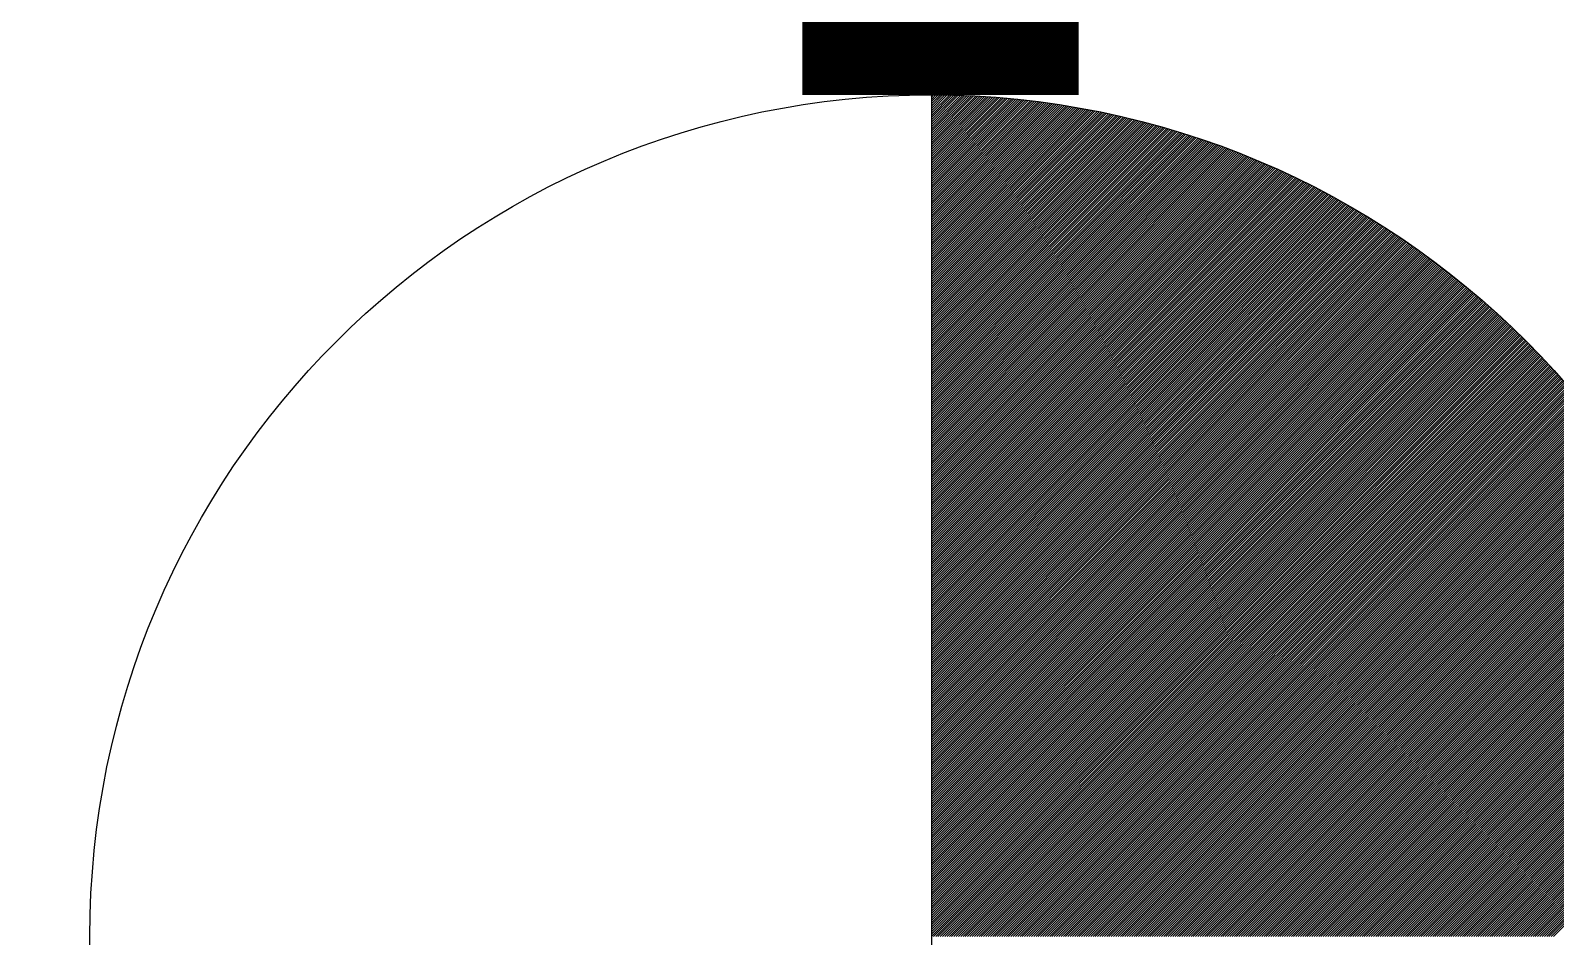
# Model space of a CAD drawing. Extents: x -22909.9 to -22897.8, y -4.7 to 4.1.
# Drawn here: x -22904.0311 to -22903.9483, y 0.544 to 0.5932 of the extents above; entities that cross this region are included whole.
import ezdxf

# ---------------------------------------------------------------- set-up
doc = ezdxf.new("R2010")
doc.units = 0
doc.header["$MEASUREMENT"] = 0
doc.linetypes.add('DASHDOT', pattern=[1, 0.5, -0.25, 0, -0.25])
doc.layers.add('COW', color=2, linetype='CONTINUOUS')
doc.layers.add('DIB-018', color=6, linetype='CONTINUOUS')

msp = doc.modelspace()

# ---------------------------------------------------------------- linework, layer by layer
at = {"layer": 'COW', "color": 2}
for p, q in [((-22903.982174, 0.589672), (-22903.982174, 0.498327)), ((-22903.982174, 0.58955), (-22903.982053, 0.589671)), ((-22903.982174, 0.589427), (-22903.981929, 0.589671)), ((-22903.982174, 0.589303), (-22903.981806, 0.58967)), ((-22903.982174, 0.589179), (-22903.981684, 0.589669)), ((-22903.982174, 0.589055), (-22903.981562, 0.589667)), ((-22903.982174, 0.588932), (-22903.98144, 0.589666)), ((-22903.982174, 0.588808), (-22903.981318, 0.589664)), ((-22903.982174, 0.588684), (-22903.981197, 0.589661)), ((-22903.982174, 0.58856), (-22903.981076, 0.589658)), ((-22903.982174, 0.588437), (-22903.980955, 0.589655)), ((-22903.982174, 0.588313), (-22903.980835, 0.589652)), ((-22903.982174, 0.588189), (-22903.980715, 0.589648)), ((-22903.982174, 0.588065), (-22903.980595, 0.589644)), ((-22903.982174, 0.587942), (-22903.980475, 0.58964)), ((-22903.982174, 0.587818), (-22903.980356, 0.589635)), ((-22903.982174, 0.587694), (-22903.980237, 0.589631)), ((-22903.982174, 0.58757), (-22903.980119, 0.589625)), ((-22903.982174, 0.587447), (-22903.980001, 0.58962)), ((-22903.982174, 0.587323), (-22903.979883, 0.589614)), ((-22903.982174, 0.587199), (-22903.979765, 0.589608)), ((-22903.982174, 0.587075), (-22903.979648, 0.589602)), ((-22903.982174, 0.586952), (-22903.97953, 0.589595)), ((-22903.982174, 0.586828), (-22903.979414, 0.589588)), ((-22903.982174, 0.586704), (-22903.979297, 0.589581)), ((-22903.982174, 0.58658), (-22903.979181, 0.589573)), ((-22903.982174, 0.586457), (-22903.979065, 0.589566)), ((-22903.982174, 0.586333), (-22903.978949, 0.589558)), ((-22903.982174, 0.586209), (-22903.978834, 0.589549)), ((-22903.982174, 0.586086), (-22903.978719, 0.589541)), ((-22903.982174, 0.585962), (-22903.978604, 0.589532)), ((-22903.982174, 0.585838), (-22903.978489, 0.589523)), ((-22903.982174, 0.585714), (-22903.978375, 0.589513)), ((-22903.982174, 0.585591), (-22903.978261, 0.589504)), ((-22903.982174, 0.585467), (-22903.978147, 0.589494)), ((-22903.982174, 0.585343), (-22903.978033, 0.589484)), ((-22903.982174, 0.585219), (-22903.97792, 0.589473)), ((-22903.982174, 0.585096), (-22903.977807, 0.589462)), ((-22903.982174, 0.584972), (-22903.977694, 0.589451)), ((-22903.982174, 0.584848), (-22903.977582, 0.58944)), ((-22903.982174, 0.584724), (-22903.977469, 0.589429)), ((-22903.982174, 0.584601), (-22903.977357, 0.589417)), ((-22903.982174, 0.584477), (-22903.977246, 0.589405)), ((-22903.982174, 0.584353), (-22903.977134, 0.589393)), ((-22903.982174, 0.584229), (-22903.977023, 0.58938)), ((-22903.982174, 0.584106), (-22903.976912, 0.589367)), ((-22903.982174, 0.583982), (-22903.976801, 0.589354)), ((-22903.982174, 0.583858), (-22903.976691, 0.589341)), ((-22903.982174, 0.583734), (-22903.97658, 0.589328)), ((-22903.982174, 0.583611), (-22903.97647, 0.589314)), ((-22903.982174, 0.583487), (-22903.976361, 0.5893)), ((-22903.982174, 0.583363), (-22903.976251, 0.589286)), ((-22903.982174, 0.583239), (-22903.976142, 0.589272)), ((-22903.982174, 0.583116), (-22903.976033, 0.589257)), ((-22903.982174, 0.582992), (-22903.975924, 0.589242)), ((-22903.982174, 0.582868), (-22903.975815, 0.589227)), ((-22903.982174, 0.582744), (-22903.975707, 0.589211)), ((-22903.982174, 0.582621), (-22903.975599, 0.589196)), ((-22903.982174, 0.582497), (-22903.975491, 0.58918)), ((-22903.982174, 0.582373), (-22903.975383, 0.589164)), ((-22903.982174, 0.582249), (-22903.975276, 0.589148)), ((-22903.982174, 0.582126), (-22903.975168, 0.589131)), ((-22903.982174, 0.582002), (-22903.975061, 0.589114)), ((-22903.982174, 0.581878), (-22903.974955, 0.589097)), ((-22903.982174, 0.581754), (-22903.974848, 0.58908)), ((-22903.982174, 0.581631), (-22903.974742, 0.589063)), ((-22903.982174, 0.581507), (-22903.974636, 0.589045)), ((-22903.982174, 0.581383), (-22903.97453, 0.589027)), ((-22903.982174, 0.58126), (-22903.974424, 0.589009)), ((-22903.982174, 0.581136), (-22903.974319, 0.588991)), ((-22903.982174, 0.581012), (-22903.974213, 0.588973)), ((-22903.982174, 0.580888), (-22903.974108, 0.588954)), ((-22903.982174, 0.580765), (-22903.974003, 0.588935)), ((-22903.982174, 0.580641), (-22903.973899, 0.588916)), ((-22903.982174, 0.580517), (-22903.973794, 0.588896)), ((-22903.982174, 0.580393), (-22903.97369, 0.588877)), ((-22903.982174, 0.58027), (-22903.973586, 0.588857)), ((-22903.982174, 0.580146), (-22903.973483, 0.588837)), ((-22903.982174, 0.580022), (-22903.973379, 0.588817)), ((-22903.982174, 0.579898), (-22903.973276, 0.588796)), ((-22903.982174, 0.579775), (-22903.973173, 0.588776)), ((-22903.982174, 0.579651), (-22903.97307, 0.588755)), ((-22903.982174, 0.579527), (-22903.972967, 0.588734)), ((-22903.982174, 0.579403), (-22903.972864, 0.588713)), ((-22903.982174, 0.57928), (-22903.972762, 0.588691)), ((-22903.982174, 0.579156), (-22903.97266, 0.58867)), ((-22903.982174, 0.579032), (-22903.972558, 0.588648)), ((-22903.982174, 0.578908), (-22903.972456, 0.588626)), ((-22903.982174, 0.578785), (-22903.972355, 0.588604)), ((-22903.982174, 0.578661), (-22903.972253, 0.588581)), ((-22903.982174, 0.578537), (-22903.972152, 0.588559)), ((-22903.982174, 0.578413), (-22903.972051, 0.588536)), ((-22903.982174, 0.57829), (-22903.971951, 0.588513)), ((-22903.982174, 0.578166), (-22903.97185, 0.58849)), ((-22903.982174, 0.578042), (-22903.97175, 0.588466)), ((-22903.982174, 0.577918), (-22903.97165, 0.588443)), ((-22903.982174, 0.577795), (-22903.97155, 0.588419)), ((-22903.982174, 0.577671), (-22903.97145, 0.588395)), ((-22903.982174, 0.577547), (-22903.97135, 0.588371)), ((-22903.982174, 0.577423), (-22903.971251, 0.588346)), ((-22903.982174, 0.5773), (-22903.971152, 0.588322)), ((-22903.982174, 0.577176), (-22903.971053, 0.588297)), ((-22903.982174, 0.577052), (-22903.970954, 0.588272)), ((-22903.982174, 0.576928), (-22903.970855, 0.588247)), ((-22903.982174, 0.576805), (-22903.970757, 0.588222)), ((-22903.982174, 0.576681), (-22903.970659, 0.588196)), ((-22903.982174, 0.576557), (-22903.970561, 0.58817)), ((-22903.982174, 0.576434), (-22903.970463, 0.588145)), ((-22903.982174, 0.57631), (-22903.970365, 0.588119)), ((-22903.982174, 0.576186), (-22903.970267, 0.588092)), ((-22903.982174, 0.576062), (-22903.97017, 0.588066)), ((-22903.982174, 0.575939), (-22903.970073, 0.588039)), ((-22903.982174, 0.575815), (-22903.969976, 0.588013)), ((-22903.982174, 0.575691), (-22903.969879, 0.587986)), ((-22903.982174, 0.575567), (-22903.969783, 0.587959)), ((-22903.982174, 0.575444), (-22903.969686, 0.587931)), ((-22903.982174, 0.57532), (-22903.96959, 0.587904)), ((-22903.982174, 0.575196), (-22903.969494, 0.587876)), ((-22903.982174, 0.575072), (-22903.969398, 0.587848)), ((-22903.982174, 0.574949), (-22903.969302, 0.58782)), ((-22903.982174, 0.574825), (-22903.969207, 0.587792)), ((-22903.982174, 0.574701), (-22903.969111, 0.587764)), ((-22903.982174, 0.574577), (-22903.969016, 0.587735)), ((-22903.982174, 0.574454), (-22903.968921, 0.587706)), ((-22903.982174, 0.57433), (-22903.968826, 0.587678)), ((-22903.982174, 0.574206), (-22903.968731, 0.587649)), ((-22903.982174, 0.574082), (-22903.968637, 0.587619)), ((-22903.982174, 0.573959), (-22903.968542, 0.58759)), ((-22903.982174, 0.573835), (-22903.968448, 0.58756)), ((-22903.982174, 0.573711), (-22903.968354, 0.587531)), ((-22903.982174, 0.573587), (-22903.96826, 0.587501)), ((-22903.982174, 0.573464), (-22903.968167, 0.587471)), ((-22903.982174, 0.57334), (-22903.968073, 0.58744)), ((-22903.982174, 0.573216), (-22903.96798, 0.58741)), ((-22903.982174, 0.573092), (-22903.967887, 0.587379)), ((-22903.982174, 0.572969), (-22903.967794, 0.587349)), ((-22903.982174, 0.572845), (-22903.967701, 0.587318)), ((-22903.982174, 0.572721), (-22903.967608, 0.587287)), ((-22903.982174, 0.572597), (-22903.967516, 0.587256)), ((-22903.982174, 0.572474), (-22903.967423, 0.587224)), ((-22903.982174, 0.57235), (-22903.967331, 0.587193)), ((-22903.982174, 0.572226), (-22903.967239, 0.587161)), ((-22903.982174, 0.572102), (-22903.967147, 0.587129)), ((-22903.982174, 0.571979), (-22903.967056, 0.587097)), ((-22903.982174, 0.571855), (-22903.966964, 0.587065)), ((-22903.982174, 0.571731), (-22903.966873, 0.587032)), ((-22903.982174, 0.571608), (-22903.966782, 0.587)), ((-22903.982174, 0.571484), (-22903.96669, 0.586967)), ((-22903.982174, 0.57136), (-22903.9666, 0.586934)), ((-22903.982174, 0.571236), (-22903.966509, 0.586901)), ((-22903.982174, 0.571113), (-22903.966418, 0.586868)), ((-22903.982174, 0.570989), (-22903.966328, 0.586835)), ((-22903.982174, 0.570865), (-22903.966238, 0.586801)), ((-22903.982174, 0.570741), (-22903.966148, 0.586767)), ((-22903.982174, 0.570618), (-22903.966058, 0.586734)), ((-22903.982174, 0.570494), (-22903.965968, 0.5867)), ((-22903.982174, 0.57037), (-22903.965878, 0.586666)), ((-22903.982174, 0.570246), (-22903.965789, 0.586631)), ((-22903.982174, 0.570123), (-22903.965699, 0.586597)), ((-22903.982174, 0.569999), (-22903.96561, 0.586562)), ((-22903.982174, 0.569875), (-22903.965521, 0.586528)), ((-22903.982174, 0.569751), (-22903.965432, 0.586493)), ((-22903.982174, 0.569628), (-22903.965344, 0.586458)), ((-22903.982174, 0.569504), (-22903.965255, 0.586422)), ((-22903.982174, 0.56938), (-22903.965167, 0.586387)), ((-22903.982174, 0.569256), (-22903.965079, 0.586352)), ((-22903.982174, 0.569133), (-22903.964991, 0.586316)), ((-22903.982174, 0.569009), (-22903.964903, 0.58628)), ((-22903.982174, 0.568885), (-22903.964815, 0.586244)), ((-22903.982174, 0.568761), (-22903.964727, 0.586208)), ((-22903.982174, 0.568638), (-22903.96464, 0.586172)), ((-22903.982174, 0.568514), (-22903.964552, 0.586135)), ((-22903.982174, 0.56839), (-22903.964465, 0.586099)), ((-22903.982174, 0.568266), (-22903.964378, 0.586062)), ((-22903.982174, 0.568143), (-22903.964291, 0.586025)), ((-22903.982174, 0.568019), (-22903.964205, 0.585988)), ((-22903.982174, 0.567895), (-22903.964118, 0.585951)), ((-22903.982174, 0.567771), (-22903.964032, 0.585914)), ((-22903.982174, 0.567648), (-22903.963945, 0.585876)), ((-22903.982174, 0.567524), (-22903.963859, 0.585839)), ((-22903.982174, 0.5674), (-22903.963773, 0.585801)), ((-22903.982174, 0.567276), (-22903.963687, 0.585763)), ((-22903.982174, 0.567153), (-22903.963602, 0.585725)), ((-22903.982174, 0.567029), (-22903.963516, 0.585687)), ((-22903.982174, 0.566905), (-22903.963431, 0.585648)), ((-22903.982174, 0.566782), (-22903.963345, 0.58561)), ((-22903.982174, 0.566658), (-22903.96326, 0.585571)), ((-22903.982174, 0.566534), (-22903.963175, 0.585533)), ((-22903.982174, 0.56641), (-22903.96309, 0.585494)), ((-22903.982174, 0.566287), (-22903.963006, 0.585455)), ((-22903.982174, 0.566163), (-22903.962921, 0.585415)), ((-22903.982174, 0.566039), (-22903.962837, 0.585376)), ((-22903.982174, 0.565915), (-22903.962752, 0.585337)), ((-22903.982174, 0.565792), (-22903.962668, 0.585297)), ((-22903.982174, 0.565668), (-22903.962584, 0.585257)), ((-22903.982174, 0.565544), (-22903.962501, 0.585217)), ((-22903.982174, 0.56542), (-22903.962417, 0.585177)), ((-22903.982174, 0.565297), (-22903.962333, 0.585137)), ((-22903.982174, 0.565173), (-22903.96225, 0.585097)), ((-22903.982174, 0.565049), (-22903.962167, 0.585056)), ((-22903.982174, 0.564925), (-22903.962083, 0.585016)), ((-22903.982174, 0.564802), (-22903.962, 0.584975)), ((-22903.982174, 0.564678), (-22903.961918, 0.584934)), ((-22903.982174, 0.564554), (-22903.961835, 0.584893)), ((-22903.982174, 0.56443), (-22903.961752, 0.584852)), ((-22903.982174, 0.564307), (-22903.96167, 0.58481)), ((-22903.982174, 0.564183), (-22903.961588, 0.584769)), ((-22903.982174, 0.564059), (-22903.961505, 0.584727)), ((-22903.982174, 0.563935), (-22903.961423, 0.584686)), ((-22903.982174, 0.563812), (-22903.961342, 0.584644)), ((-22903.982174, 0.563688), (-22903.96126, 0.584602)), ((-22903.982174, 0.563564), (-22903.961178, 0.58456)), ((-22903.982174, 0.56344), (-22903.961097, 0.584517)), ((-22903.982174, 0.563317), (-22903.961015, 0.584475)), ((-22903.982174, 0.563193), (-22903.960934, 0.584432)), ((-22903.982174, 0.563069), (-22903.960853, 0.58439)), ((-22903.982174, 0.562945), (-22903.960772, 0.584347)), ((-22903.982174, 0.562822), (-22903.960691, 0.584304)), ((-22903.982174, 0.562698), (-22903.960611, 0.584261)), ((-22903.982174, 0.562574), (-22903.96053, 0.584218)), ((-22903.982174, 0.56245), (-22903.96045, 0.584174)), ((-22903.982174, 0.562327), (-22903.96037, 0.584131)), ((-22903.982174, 0.562203), (-22903.96029, 0.584087)), ((-22903.982174, 0.562079), (-22903.96021, 0.584043)), ((-22903.982174, 0.561955), (-22903.96013, 0.584)), ((-22903.982174, 0.561832), (-22903.96005, 0.583955)), ((-22903.982174, 0.561708), (-22903.95997, 0.583911)), ((-22903.982174, 0.561584), (-22903.959891, 0.583867)), ((-22903.982174, 0.561461), (-22903.959812, 0.583823)), ((-22903.982174, 0.561337), (-22903.959733, 0.583778)), ((-22903.982174, 0.561213), (-22903.959653, 0.583733)), ((-22903.982174, 0.561089), (-22903.959575, 0.583688)), ((-22903.982174, 0.560966), (-22903.959496, 0.583644)), ((-22903.982174, 0.560842), (-22903.959417, 0.583598)), ((-22903.982174, 0.560718), (-22903.959339, 0.583553)), ((-22903.982174, 0.560594), (-22903.95926, 0.583508)), ((-22903.982174, 0.560471), (-22903.959182, 0.583462)), ((-22903.982174, 0.560347), (-22903.959104, 0.583417)), ((-22903.982174, 0.560223), (-22903.959026, 0.583371)), ((-22903.982174, 0.560099), (-22903.958948, 0.583325)), ((-22903.982174, 0.559976), (-22903.95887, 0.583279)), ((-22903.982174, 0.559852), (-22903.958793, 0.583233)), ((-22903.982174, 0.559728), (-22903.958715, 0.583187)), ((-22903.982174, 0.559604), (-22903.958638, 0.58314)), ((-22903.982174, 0.559481), (-22903.958561, 0.583094)), ((-22903.982174, 0.559357), (-22903.958484, 0.583047)), ((-22903.982174, 0.559233), (-22903.958407, 0.583)), ((-22903.982174, 0.559109), (-22903.95833, 0.582953)), ((-22903.982174, 0.558986), (-22903.958253, 0.582906)), ((-22903.982174, 0.558862), (-22903.958177, 0.582859)), ((-22903.982174, 0.558738), (-22903.9581, 0.582812)), ((-22903.982174, 0.558614), (-22903.958024, 0.582764)), ((-22903.982174, 0.558491), (-22903.957948, 0.582717)), ((-22903.982174, 0.558367), (-22903.957872, 0.582669)), ((-22903.982174, 0.558243), (-22903.957796, 0.582621)), ((-22903.982174, 0.558119), (-22903.95772, 0.582573)), ((-22903.982174, 0.557996), (-22903.957644, 0.582525)), ((-22903.982174, 0.557872), (-22903.957569, 0.582477)), ((-22903.982174, 0.557748), (-22903.957493, 0.582429)), ((-22903.982174, 0.557624), (-22903.957418, 0.58238)), ((-22903.982174, 0.557501), (-22903.957343, 0.582332)), ((-22903.982174, 0.557377), (-22903.957268, 0.582283)), ((-22903.982174, 0.557253), (-22903.957193, 0.582234)), ((-22903.982174, 0.557129), (-22903.957118, 0.582185)), ((-22903.982174, 0.557006), (-22903.957043, 0.582136)), ((-22903.982174, 0.556882), (-22903.956969, 0.582087)), ((-22903.982174, 0.556758), (-22903.956894, 0.582038)), ((-22903.982174, 0.556635), (-22903.95682, 0.581988)), ((-22903.982174, 0.556511), (-22903.956746, 0.581939)), ((-22903.982174, 0.556387), (-22903.956672, 0.581889)), ((-22903.982174, 0.556263), (-22903.956598, 0.581839)), ((-22903.982174, 0.55614), (-22903.956524, 0.581789)), ((-22903.982174, 0.556016), (-22903.956451, 0.581739)), ((-22903.982174, 0.555892), (-22903.956377, 0.581689)), ((-22903.982174, 0.555768), (-22903.956304, 0.581638)), ((-22903.982174, 0.555645), (-22903.95623, 0.581588)), ((-22903.982174, 0.555521), (-22903.956157, 0.581537)), ((-22903.982174, 0.555397), (-22903.956084, 0.581487)), ((-22903.982174, 0.555273), (-22903.956011, 0.581436)), ((-22903.982174, 0.55515), (-22903.955939, 0.581385)), ((-22903.982174, 0.555026), (-22903.955866, 0.581334)), ((-22903.982174, 0.554902), (-22903.955793, 0.581282)), ((-22903.982174, 0.554778), (-22903.955721, 0.581231)), ((-22903.982174, 0.554655), (-22903.955649, 0.58118)), ((-22903.982174, 0.554531), (-22903.955577, 0.581128)), ((-22903.982174, 0.554407), (-22903.955505, 0.581076)), ((-22903.982174, 0.554283), (-22903.955433, 0.581025)), ((-22903.982174, 0.55416), (-22903.955361, 0.580973)), ((-22903.982174, 0.554036), (-22903.955289, 0.58092)), ((-22903.982174, 0.553912), (-22903.955218, 0.580868)), ((-22903.982174, 0.553788), (-22903.955146, 0.580816)), ((-22903.982174, 0.553665), (-22903.955075, 0.580764)), ((-22903.982174, 0.553541), (-22903.955004, 0.580711)), ((-22903.982174, 0.553417), (-22903.954933, 0.580658)), ((-22903.982174, 0.553293), (-22903.954862, 0.580605)), ((-22903.982174, 0.55317), (-22903.954791, 0.580553)), ((-22903.982174, 0.553046), (-22903.95472, 0.580499)), ((-22903.982174, 0.552922), (-22903.95465, 0.580446)), ((-22903.982174, 0.552798), (-22903.954579, 0.580393)), ((-22903.982174, 0.552675), (-22903.954509, 0.58034)), ((-22903.982174, 0.552551), (-22903.954439, 0.580286)), ((-22903.982174, 0.552427), (-22903.954369, 0.580232)), ((-22903.982174, 0.552303), (-22903.954299, 0.580179)), ((-22903.982174, 0.55218), (-22903.954229, 0.580125)), ((-22903.982174, 0.552056), (-22903.954159, 0.580071)), ((-22903.982174, 0.551932), (-22903.95409, 0.580016)), ((-22903.982174, 0.551809), (-22903.95402, 0.579962)), ((-22903.982174, 0.551685), (-22903.953951, 0.579908)), ((-22903.982174, 0.551561), (-22903.953882, 0.579853)), ((-22903.982174, 0.551437), (-22903.953812, 0.579799)), ((-22903.982174, 0.551314), (-22903.953743, 0.579744)), ((-22903.982174, 0.55119), (-22903.953675, 0.579689)), ((-22903.982174, 0.551066), (-22903.953606, 0.579634)), ((-22903.982174, 0.550942), (-22903.953537, 0.579579)), ((-22903.982174, 0.550819), (-22903.953469, 0.579524)), ((-22903.982174, 0.550695), (-22903.9534, 0.579468)), ((-22903.982174, 0.550571), (-22903.953332, 0.579413)), ((-22903.982174, 0.550447), (-22903.953264, 0.579357)), ((-22903.982174, 0.550324), (-22903.953196, 0.579301)), ((-22903.982174, 0.5502), (-22903.953128, 0.579246)), ((-22903.982174, 0.550076), (-22903.95306, 0.57919)), ((-22903.982174, 0.549952), (-22903.952993, 0.579134)), ((-22903.982174, 0.549829), (-22903.952925, 0.579077)), ((-22903.982174, 0.549705), (-22903.952858, 0.579021)), ((-22903.982174, 0.549581), (-22903.95279, 0.578965)), ((-22903.982174, 0.549457), (-22903.952723, 0.578908)), ((-22903.982174, 0.549334), (-22903.952656, 0.578851)), ((-22903.982174, 0.54921), (-22903.952589, 0.578794)), ((-22903.982174, 0.549086), (-22903.952522, 0.578738)), ((-22903.982174, 0.548962), (-22903.952456, 0.578681)), ((-22903.982174, 0.548839), (-22903.952389, 0.578623)), ((-22903.982174, 0.548715), (-22903.952323, 0.578566)), ((-22903.982174, 0.548591), (-22903.952256, 0.578509)), ((-22903.982174, 0.548467), (-22903.95219, 0.578451)), ((-22903.982174, 0.548344), (-22903.952124, 0.578394)), ((-22903.982174, 0.54822), (-22903.952058, 0.578336)), ((-22903.982174, 0.548096), (-22903.951992, 0.578278)), ((-22903.982174, 0.547972), (-22903.951926, 0.57822)), ((-22903.982174, 0.547849), (-22903.951861, 0.578162)), ((-22903.982174, 0.547725), (-22903.951795, 0.578104)), ((-22903.982174, 0.547601), (-22903.95173, 0.578045)), ((-22903.982174, 0.547477), (-22903.951665, 0.577987)), ((-22903.982174, 0.547354), (-22903.951599, 0.577928)), ((-22903.982174, 0.54723), (-22903.951534, 0.577869)), ((-22903.982174, 0.547106), (-22903.951469, 0.577811)), ((-22903.982174, 0.546983), (-22903.951405, 0.577752)), ((-22903.982174, 0.546859), (-22903.95134, 0.577693)), ((-22903.982174, 0.546735), (-22903.951275, 0.577633)), ((-22903.982174, 0.546611), (-22903.951211, 0.577574)), ((-22903.982174, 0.546488), (-22903.951147, 0.577515)), ((-22903.982174, 0.546364), (-22903.951082, 0.577455)), ((-22903.982174, 0.54624), (-22903.951018, 0.577395)), ((-22903.982174, 0.546116), (-22903.950954, 0.577336)), ((-22903.982174, 0.545993), (-22903.950891, 0.577276)), ((-22903.982174, 0.545869), (-22903.950827, 0.577216)), ((-22903.982174, 0.545745), (-22903.950763, 0.577156)), ((-22903.982174, 0.545621), (-22903.9507, 0.577095)), ((-22903.982174, 0.545498), (-22903.950636, 0.577035)), ((-22903.982174, 0.545374), (-22903.950573, 0.576974)), ((-22903.982174, 0.54525), (-22903.95051, 0.576914)), ((-22903.982174, 0.545126), (-22903.950447, 0.576853)), ((-22903.982174, 0.545003), (-22903.950384, 0.576792)), ((-22903.982174, 0.544879), (-22903.950321, 0.576731)), ((-22903.982174, 0.544755), (-22903.950259, 0.57667)), ((-22903.982174, 0.544631), (-22903.950196, 0.576609)), ((-22903.982174, 0.544508), (-22903.950134, 0.576548)), ((-22903.982174, 0.544384), (-22903.950071, 0.576486)), ((-22903.982174, 0.54426), (-22903.950009, 0.576425)), ((-22903.982174, 0.544136), (-22903.949947, 0.576363)), ((-22903.982174, 0.544013), (-22903.949885, 0.576301)), ((-22903.982063, 0.543999), (-22903.949823, 0.576239)), ((-22903.981939, 0.543999), (-22903.949762, 0.576177)), ((-22903.981816, 0.543999), (-22903.9497, 0.576115)), ((-22903.981692, 0.543999), (-22903.949639, 0.576053)), ((-22903.981568, 0.543999), (-22903.949577, 0.57599)), ((-22903.981444, 0.543999), (-22903.949516, 0.575928)), ((-22903.981321, 0.543999), (-22903.949455, 0.575865)), ((-22903.981197, 0.543999), (-22903.949394, 0.575802)), ((-22903.981073, 0.543999), (-22903.949333, 0.57574)), ((-22903.980949, 0.543999), (-22903.949272, 0.575677)), ((-22903.980826, 0.543999), (-22903.949212, 0.575614)), ((-22903.980702, 0.543999), (-22903.949151, 0.57555)), ((-22903.980578, 0.543999), (-22903.949091, 0.575487)), ((-22903.980455, 0.543999), (-22903.949031, 0.575423)), ((-22903.980331, 0.543999), (-22903.94897, 0.57536)), ((-22903.980207, 0.543999), (-22903.94891, 0.575296)), ((-22903.980083, 0.543999), (-22903.94885, 0.575232)), ((-22903.97996, 0.543999), (-22903.948791, 0.575168)), ((-22903.979836, 0.543999), (-22903.948731, 0.575104)), ((-22903.979712, 0.543999), (-22903.948671, 0.57504)), ((-22903.979588, 0.543999), (-22903.948612, 0.574976)), ((-22903.979465, 0.543999), (-22903.948553, 0.574912)), ((-22903.979341, 0.543999), (-22903.948493, 0.574847)), ((-22903.979217, 0.543999), (-22903.948434, 0.574782)), ((-22903.979093, 0.543999), (-22903.948375, 0.574718)), ((-22903.97897, 0.543999), (-22903.948316, 0.574653)), ((-22903.978846, 0.543999), (-22903.948258, 0.574588)), ((-22903.978722, 0.543999), (-22903.948199, 0.574523)), ((-22903.978598, 0.543999), (-22903.948141, 0.574457)), ((-22903.978475, 0.543999), (-22903.948082, 0.574392)), ((-22903.978351, 0.543999), (-22903.948024, 0.574326)), ((-22903.978227, 0.543999), (-22903.947966, 0.574261)), ((-22903.978103, 0.543999), (-22903.947908, 0.574195)), ((-22903.97798, 0.543999), (-22903.94785, 0.574129)), ((-22903.977856, 0.543999), (-22903.947792, 0.574063)), ((-22903.977732, 0.543999), (-22903.947734, 0.573997)), ((-22903.977608, 0.543999), (-22903.947677, 0.573931)), ((-22903.977485, 0.543999), (-22903.947619, 0.573865)), ((-22903.977361, 0.543999), (-22903.947562, 0.573798)), ((-22903.977237, 0.543999), (-22903.947505, 0.573732)), ((-22903.977113, 0.543999), (-22903.947448, 0.573665)), ((-22903.97699, 0.543999), (-22903.947391, 0.573598)), ((-22903.976866, 0.543999), (-22903.947334, 0.573531)), ((-22903.976742, 0.543999), (-22903.947277, 0.573464)), ((-22903.976618, 0.543999), (-22903.947221, 0.573397)), ((-22903.976495, 0.543999), (-22903.947164, 0.57333)), ((-22903.976371, 0.543999), (-22903.947108, 0.573263)), ((-22903.976247, 0.543999), (-22903.947052, 0.573195)), ((-22903.976123, 0.543999), (-22903.946996, 0.573127)), ((-22903.976, 0.543999), (-22903.94694, 0.57306)), ((-22903.975876, 0.543999), (-22903.946884, 0.572992)), ((-22903.975752, 0.543999), (-22903.946828, 0.572924)), ((-22903.975629, 0.543999), (-22903.946772, 0.572856)), ((-22903.975505, 0.543999), (-22903.946717, 0.572787)), ((-22903.975381, 0.543999), (-22903.946661, 0.572719)), ((-22903.975257, 0.543999), (-22903.946606, 0.572651)), ((-22903.975134, 0.543999), (-22903.946551, 0.572582)), ((-22903.97501, 0.543999), (-22903.946496, 0.572513)), ((-22903.974886, 0.543999), (-22903.946441, 0.572444)), ((-22903.974762, 0.543999), (-22903.946386, 0.572376)), ((-22903.974639, 0.543999), (-22903.946332, 0.572306)), ((-22903.974515, 0.543999), (-22903.946277, 0.572237)), ((-22903.974391, 0.543999), (-22903.946223, 0.572168)), ((-22903.974267, 0.543999), (-22903.946168, 0.572098)), ((-22903.974144, 0.543999), (-22903.946114, 0.572029)), ((-22903.97402, 0.543999), (-22903.94606, 0.571959)), ((-22903.973896, 0.543999), (-22903.946006, 0.571889)), ((-22903.973772, 0.543999), (-22903.945952, 0.571819)), ((-22903.973649, 0.543999), (-22903.945899, 0.571749)), ((-22903.973525, 0.543999), (-22903.945845, 0.571679)), ((-22903.973401, 0.543999), (-22903.945792, 0.571609)), ((-22903.973277, 0.543999), (-22903.945738, 0.571539)), ((-22903.973154, 0.543999), (-22903.945685, 0.571468)), ((-22903.97303, 0.543999), (-22903.945632, 0.571397)), ((-22903.972906, 0.543999), (-22903.945579, 0.571327)), ((-22903.972782, 0.543999), (-22903.945526, 0.571256)), ((-22903.972659, 0.543999), (-22903.945474, 0.571185)), ((-22903.972535, 0.543999), (-22903.945421, 0.571114)), ((-22903.972411, 0.543999), (-22903.945368, 0.571042)), ((-22903.972287, 0.543999), (-22903.945316, 0.570971)), ((-22903.972164, 0.543999), (-22903.945264, 0.570899)), ((-22903.97204, 0.543999), (-22903.945212, 0.570828)), ((-22903.971916, 0.543999), (-22903.94516, 0.570756)), ((-22903.971792, 0.543999), (-22903.945108, 0.570684)), ((-22903.971669, 0.543999), (-22903.945056, 0.570612)), ((-22903.971545, 0.543999), (-22903.945005, 0.57054)), ((-22903.971421, 0.543999), (-22903.944953, 0.570468)), ((-22903.971297, 0.543999), (-22903.944902, 0.570395)), ((-22903.971174, 0.543999), (-22903.94485, 0.570323)), ((-22903.97105, 0.543999), (-22903.944799, 0.57025)), ((-22903.970926, 0.543999), (-22903.944748, 0.570177)), ((-22903.970803, 0.543999), (-22903.944698, 0.570104)), ((-22903.970679, 0.543999), (-22903.944647, 0.570031)), ((-22903.970555, 0.543999), (-22903.944596, 0.569958)), ((-22903.970431, 0.543999), (-22903.944546, 0.569885)), ((-22903.970308, 0.543999), (-22903.944495, 0.569812)), ((-22903.970184, 0.543999), (-22903.944445, 0.569738)), ((-22903.97006, 0.543999), (-22903.944395, 0.569665)), ((-22903.969936, 0.543999), (-22903.944345, 0.569591)), ((-22903.969813, 0.543999), (-22903.944295, 0.569517)), ((-22903.969689, 0.543999), (-22903.944245, 0.569443)), ((-22903.969565, 0.543999), (-22903.944196, 0.569369)), ((-22903.969441, 0.543999), (-22903.944146, 0.569295)), ((-22903.969318, 0.543999), (-22903.944097, 0.56922)), ((-22903.969194, 0.543999), (-22903.944048, 0.569146)), ((-22903.96907, 0.543999), (-22903.943998, 0.569071)), ((-22903.968946, 0.543999), (-22903.943949, 0.568996)), ((-22903.968823, 0.543999), (-22903.943901, 0.568922)), ((-22903.968699, 0.543999), (-22903.943852, 0.568846)), ((-22903.968575, 0.543999), (-22903.943803, 0.568771)), ((-22903.968451, 0.543999), (-22903.943755, 0.568696)), ((-22903.968328, 0.543999), (-22903.943706, 0.568621)), ((-22903.968204, 0.543999), (-22903.943658, 0.568545)), ((-22903.96808, 0.543999), (-22903.94361, 0.56847)), ((-22903.967956, 0.543999), (-22903.943562, 0.568394)), ((-22903.967833, 0.543999), (-22903.943514, 0.568318)), ((-22903.967709, 0.543999), (-22903.943467, 0.568242)), ((-22903.967585, 0.543999), (-22903.943419, 0.568166)), ((-22903.967461, 0.543999), (-22903.943371, 0.568089)), ((-22903.967338, 0.543999), (-22903.943324, 0.568013)), ((-22903.967214, 0.543999), (-22903.943277, 0.567936)), ((-22903.96709, 0.543999), (-22903.94323, 0.56786)), ((-22903.966966, 0.543999), (-22903.943183, 0.567783)), ((-22903.966843, 0.543999), (-22903.943136, 0.567706)), ((-22903.966719, 0.543999), (-22903.943089, 0.567629)), ((-22903.966595, 0.543999), (-22903.943043, 0.567552)), ((-22903.966471, 0.543999), (-22903.942996, 0.567475)), ((-22903.966348, 0.543999), (-22903.94295, 0.567397)), ((-22903.966224, 0.543999), (-22903.942904, 0.56732)), ((-22903.9661, 0.543999), (-22903.942858, 0.567242)), ((-22903.965977, 0.543999), (-22903.942812, 0.567164)), ((-22903.965853, 0.543999), (-22903.942766, 0.567086)), ((-22903.965729, 0.543999), (-22903.942721, 0.567008)), ((-22903.965605, 0.543999), (-22903.942675, 0.56693)), ((-22903.965482, 0.543999), (-22903.94263, 0.566851)), ((-22903.965358, 0.543999), (-22903.942584, 0.566773)), ((-22903.965234, 0.543999), (-22903.942539, 0.566694)), ((-22903.96511, 0.543999), (-22903.942494, 0.566615)), ((-22903.964987, 0.543999), (-22903.942449, 0.566537)), ((-22903.964863, 0.543999), (-22903.942405, 0.566458)), ((-22903.964739, 0.543999), (-22903.94236, 0.566378)), ((-22903.964615, 0.543999), (-22903.942316, 0.566299)), ((-22903.964492, 0.543999), (-22903.942271, 0.56622)), ((-22903.964368, 0.543999), (-22903.942227, 0.56614)), ((-22903.964244, 0.543999), (-22903.942183, 0.56606)), ((-22903.96412, 0.543999), (-22903.942139, 0.565981)), ((-22903.963997, 0.543999), (-22903.942095, 0.565901)), ((-22903.963873, 0.543999), (-22903.942052, 0.565821)), ((-22903.963749, 0.543999), (-22903.942008, 0.56574)), ((-22903.963625, 0.543999), (-22903.941965, 0.56566)), ((-22903.963502, 0.543999), (-22903.941922, 0.56558)), ((-22903.963378, 0.543999), (-22903.941878, 0.565499)), ((-22903.963254, 0.543999), (-22903.941835, 0.565418)), ((-22903.96313, 0.543999), (-22903.941793, 0.565337)), ((-22903.963007, 0.543999), (-22903.94175, 0.565256)), ((-22903.962883, 0.543999), (-22903.941707, 0.565175)), ((-22903.962759, 0.543999), (-22903.941665, 0.565094)), ((-22903.962635, 0.543999), (-22903.941623, 0.565012)), ((-22903.962512, 0.543999), (-22903.94158, 0.564931)), ((-22903.962388, 0.543999), (-22903.941538, 0.564849)), ((-22903.962264, 0.543999), (-22903.941496, 0.564767)), ((-22903.96214, 0.543999), (-22903.941455, 0.564685)), ((-22903.962017, 0.543999), (-22903.941413, 0.564603)), ((-22903.961893, 0.543999), (-22903.941372, 0.564521)), ((-22903.961769, 0.543999), (-22903.94133, 0.564438)), ((-22903.961645, 0.543999), (-22903.941289, 0.564356)), ((-22903.961522, 0.543999), (-22903.941248, 0.564273)), ((-22903.961398, 0.543999), (-22903.941207, 0.56419)), ((-22903.961274, 0.543999), (-22903.941166, 0.564107)), ((-22903.961151, 0.543999), (-22903.941126, 0.564024)), ((-22903.961027, 0.543999), (-22903.941085, 0.563941)), ((-22903.960903, 0.543999), (-22903.941045, 0.563858)), ((-22903.960779, 0.543999), (-22903.941005, 0.563774)), ((-22903.960656, 0.543999), (-22903.940964, 0.563691)), ((-22903.960532, 0.543999), (-22903.940925, 0.563607)), ((-22903.960408, 0.543999), (-22903.940885, 0.563523)), ((-22903.960284, 0.543999), (-22903.940845, 0.563439)), ((-22903.960161, 0.543999), (-22903.940806, 0.563354)), ((-22903.960037, 0.543999), (-22903.940766, 0.56327)), ((-22903.959913, 0.543999), (-22903.940727, 0.563186)), ((-22903.959789, 0.543999), (-22903.940688, 0.563101)), ((-22903.959666, 0.543999), (-22903.940649, 0.563016)), ((-22903.959542, 0.543999), (-22903.94061, 0.562931)), ((-22903.959418, 0.543999), (-22903.940572, 0.562846)), ((-22903.959294, 0.543999), (-22903.940533, 0.562761)), ((-22903.959171, 0.543999), (-22903.940495, 0.562675)), ((-22903.959047, 0.543999), (-22903.940456, 0.56259)), ((-22903.958923, 0.543999), (-22903.940418, 0.562504)), ((-22903.958799, 0.543999), (-22903.94038, 0.562418)), ((-22903.958676, 0.543999), (-22903.940343, 0.562332)), ((-22903.958552, 0.543999), (-22903.940305, 0.562246)), ((-22903.958428, 0.543999), (-22903.940268, 0.56216)), ((-22903.958304, 0.543999), (-22903.94023, 0.562074)), ((-22903.958181, 0.543999), (-22903.940193, 0.561987)), ((-22903.958057, 0.543999), (-22903.940156, 0.5619)), ((-22903.957933, 0.543999), (-22903.940119, 0.561814)), ((-22903.957809, 0.543999), (-22903.940082, 0.561727)), ((-22903.957686, 0.543999), (-22903.940046, 0.561639)), ((-22903.957562, 0.543999), (-22903.940009, 0.561552)), ((-22903.957438, 0.543999), (-22903.939973, 0.561465)), ((-22903.957314, 0.543999), (-22903.939937, 0.561377)), ((-22903.957191, 0.543999), (-22903.939901, 0.561289)), ((-22903.957067, 0.543999), (-22903.939865, 0.561201)), ((-22903.956943, 0.543999), (-22903.939829, 0.561113)), ((-22903.956819, 0.543999), (-22903.939794, 0.561025)), ((-22903.956696, 0.543999), (-22903.939758, 0.560937)), ((-22903.956572, 0.543999), (-22903.939723, 0.560848)), ((-22903.956448, 0.543999), (-22903.939688, 0.56076)), ((-22903.956325, 0.543999), (-22903.939653, 0.560671)), ((-22903.956201, 0.543999), (-22903.939618, 0.560582)), ((-22903.956077, 0.543999), (-22903.939584, 0.560493)), ((-22903.955953, 0.543999), (-22903.939549, 0.560404)), ((-22903.95583, 0.543999), (-22903.939515, 0.560314)), ((-22903.955706, 0.543999), (-22903.939481, 0.560224)), ((-22903.955582, 0.543999), (-22903.939447, 0.560135)), ((-22903.955458, 0.543999), (-22903.939413, 0.560045)), ((-22903.955335, 0.543999), (-22903.939379, 0.559955)), ((-22903.955211, 0.543999), (-22903.939346, 0.559865)), ((-22903.955087, 0.543999), (-22903.939312, 0.559774)), ((-22903.954963, 0.543999), (-22903.939279, 0.559684)), ((-22903.95484, 0.543999), (-22903.939246, 0.559593)), ((-22903.954716, 0.543999), (-22903.939213, 0.559502)), ((-22903.954592, 0.543999), (-22903.93918, 0.559411)), ((-22903.954468, 0.543999), (-22903.939148, 0.55932)), ((-22903.954345, 0.543999), (-22903.939115, 0.559229)), ((-22903.954221, 0.543999), (-22903.939083, 0.559137)), ((-22903.954097, 0.543999), (-22903.939051, 0.559045)), ((-22903.953973, 0.543999), (-22903.939019, 0.558954)), ((-22903.95385, 0.543999), (-22903.938987, 0.558862)), ((-22903.953726, 0.543999), (-22903.938956, 0.55877)), ((-22903.953602, 0.543999), (-22903.938924, 0.558677)), ((-22903.953478, 0.543999), (-22903.938893, 0.558585)), ((-22903.953355, 0.543999), (-22903.938862, 0.558492)), ((-22903.953231, 0.543999), (-22903.938831, 0.558399)), ((-22903.953107, 0.543999), (-22903.9388, 0.558306)), ((-22903.952983, 0.543999), (-22903.93877, 0.558213)), ((-22903.95286, 0.543999), (-22903.938739, 0.55812)), ((-22903.952736, 0.543999), (-22903.938709, 0.558026)), ((-22903.952612, 0.543999), (-22903.938679, 0.557933)), ((-22903.952488, 0.543999), (-22903.938649, 0.557839)), ((-22903.952365, 0.543999), (-22903.938619, 0.557745)), ((-22903.952241, 0.543999), (-22903.93859, 0.557651)), ((-22903.952117, 0.543999), (-22903.93856, 0.557557)), ((-22903.951993, 0.543999), (-22903.938531, 0.557462)), ((-22903.95187, 0.543999), (-22903.938502, 0.557367)), ((-22903.951746, 0.543999), (-22903.938473, 0.557273)), ((-22903.951622, 0.543999), (-22903.938444, 0.557178)), ((-22903.951498, 0.543999), (-22903.938416, 0.557082)), ((-22903.951375, 0.543999), (-22903.938387, 0.556987)), ((-22903.951251, 0.543999), (-22903.938359, 0.556892)), ((-22903.951127, 0.543999), (-22903.938331, 0.556796)), ((-22903.951004, 0.543999), (-22903.938303, 0.5567)), ((-22903.95088, 0.543999), (-22903.938275, 0.556604)), ((-22903.950756, 0.543999), (-22903.938248, 0.556508)), ((-22903.950632, 0.543999), (-22903.93822, 0.556411)), ((-22903.950509, 0.543999), (-22903.938193, 0.556315)), ((-22903.950385, 0.543999), (-22903.938166, 0.556218)), ((-22903.950261, 0.543999), (-22903.93814, 0.556121)), ((-22903.950137, 0.543999), (-22903.938113, 0.556024)), ((-22903.950014, 0.543999), (-22903.938086, 0.555927)), ((-22903.94989, 0.543999), (-22903.93806, 0.555829)), ((-22903.949766, 0.543999), (-22903.938034, 0.555731)), ((-22903.949642, 0.543999), (-22903.938008, 0.555634)), ((-22903.949519, 0.543999), (-22903.937983, 0.555536)), ((-22903.949395, 0.543999), (-22903.937957, 0.555437)), ((-22903.949271, 0.543999), (-22903.937932, 0.555339)), ((-22903.949147, 0.543999), (-22903.937907, 0.55524)), ((-22903.949024, 0.543999), (-22903.937882, 0.555142)), ((-22903.9489, 0.543999), (-22903.937857, 0.555043)), ((-22903.948776, 0.543999), (-22903.937832, 0.554943)), ((-22903.948652, 0.543999), (-22903.937808, 0.554844)), ((-22903.948529, 0.543999), (-22903.937784, 0.554745)), ((-22903.948405, 0.543999), (-22903.93776, 0.554645))]:
    msp.add_line(p, q, dxfattribs=at)
at = {"layer": 'COW', "linetype": 'Continuous', "const_width": 0.015}
msp.add_lwpolyline([(-22903.981684, 0.690071), (-22903.981684, 0.589669)], dxfattribs=at)
at = {"layer": 'COW', "color": 2}
msp.add_circle((-22903.982174, 0.543999), 0.045672, dxfattribs=at)
at = {"layer": 'DIB-018', "linetype": 'DASHDOT'}
msp.add_line((-22903.278307, 1.114522), (-22904.358307, 0.214522), dxfattribs=at)

doc.saveas('drawing.dxf')
